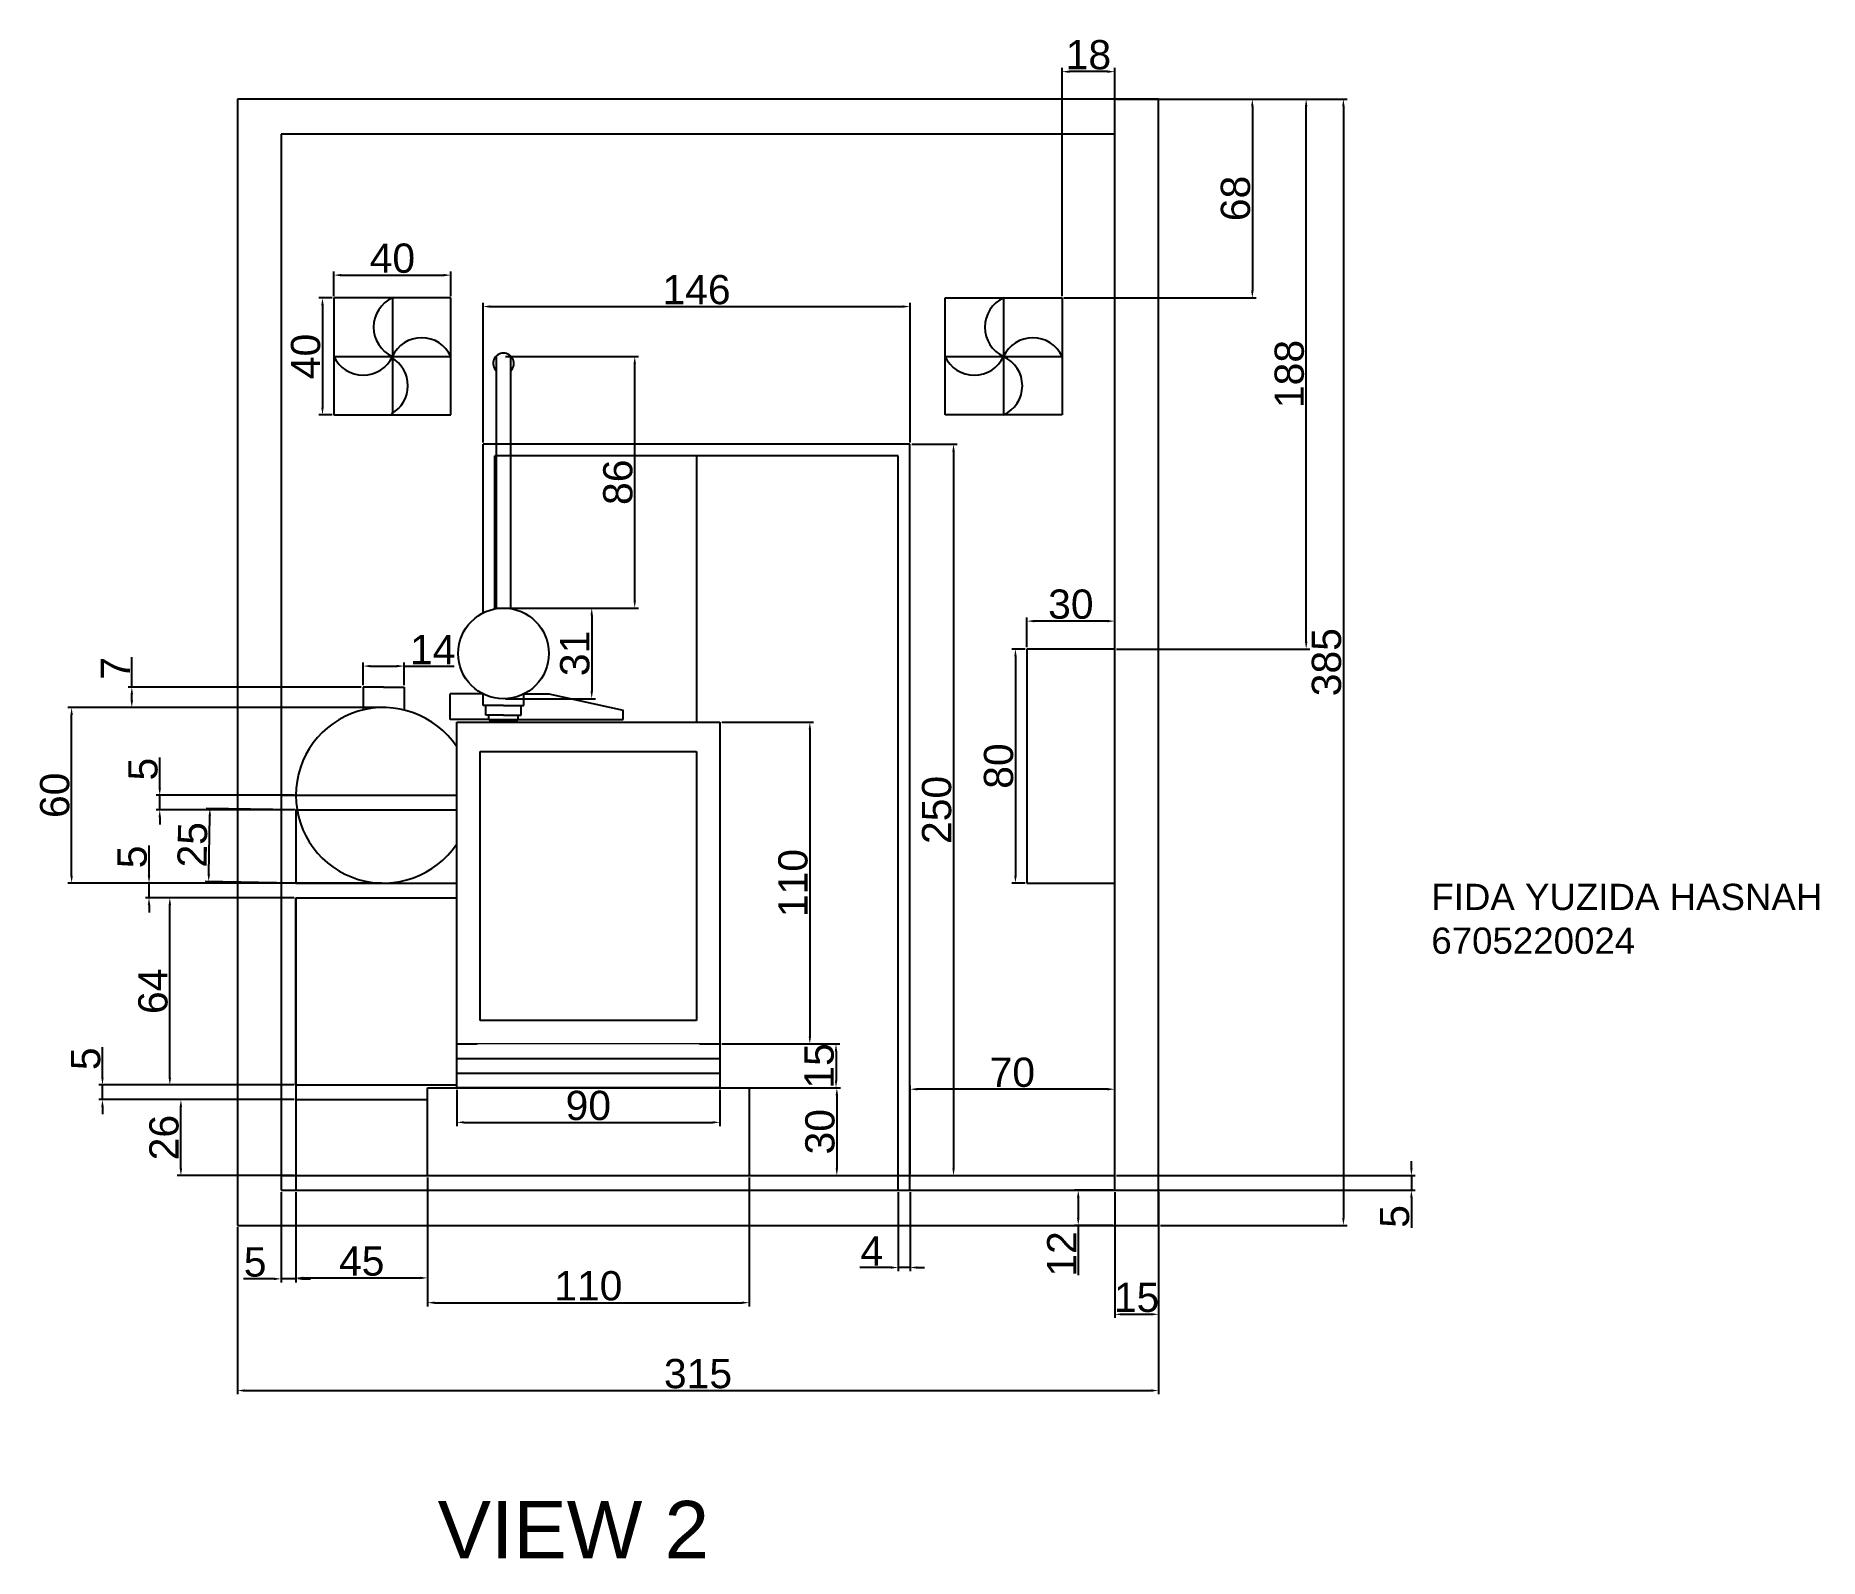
# Model space of a CAD drawing. Header units: centimetres. Extents: x 2666 to 3276, y 381 to 901.
import ezdxf

# ---------------------------------------------------------------- set-up
doc = ezdxf.new("R2010")
doc.units = ezdxf.units.CM
doc.styles.get("Standard").update_dxf_attribs({"font": 'arial.ttf'})
doc.dimstyles.new('ISO-25', dxfattribs={"dimtxt": 10, "dimasz": 2.5, "dimexe": 1.25, "dimexo": 0.625, "dimtad": 1, "dimtxsty": 'Standard', "dimcen": 2.5, "dimadec": 0, "dimazin": 0, "dimtfac": 1, "dimtmove": 0, "dimatfit": 3, "dimfxl": 1, "dimarcsym": 0})

# ---------------------------------------------------------------- blocks, each defined once
blk = doc.blocks.new('*D5')
at = {"color": 0, "lineweight": -2, "transparency": 16777216}
for p, q in [((3050.2, 879.68), (3114.04, 879.68)), ((3112.79, 877.18), (3112.79, 497.18)), ((3050.2, 494.68), (3114.04, 494.68))]:
    blk.add_line(p, q, dxfattribs=at)
at = {"color": 0, "transparency": 16777216}
for points in [[(3112.37, 877.18), (3113.2, 877.18), (3112.79, 879.68)], [(3112.37, 497.18), (3113.2, 497.18), (3112.79, 494.68)]]:
    blk.add_solid(points, dxfattribs=at)
at = {"layer": 'Defpoints', "color": 0, "transparency": 16777216}
for p in [(3049.58, 879.68), (3049.58, 494.68), (3112.79, 494.68)]:
    blk.add_point(p, dxfattribs=at)
at = {"color": 0, "transparency": 16777216, "insert": (3107.05, 687.18), "char_height": 10, "attachment_point": 5, "rotation": 90}
blk.add_mtext('385', dxfattribs=at)
blk = doc.blocks.new('*D6')
at = {"color": 0, "lineweight": -2, "transparency": 16777216}
for p, q in [((2734.58, 494.05), (2734.58, 436.98)), ((3049.58, 494.05), (3049.58, 436.98)), ((2737.08, 438.23), (3047.08, 438.23))]:
    blk.add_line(p, q, dxfattribs=at)
at = {"color": 0, "transparency": 16777216}
for points in [[(2737.08, 438.64), (2737.08, 437.81), (2734.58, 438.23)], [(3047.08, 438.64), (3047.08, 437.81), (3049.58, 438.23)]]:
    blk.add_solid(points, dxfattribs=at)
at = {"layer": 'Defpoints', "color": 0, "transparency": 16777216}
for p in [(2734.58, 494.68), (3049.58, 494.68), (3049.58, 438.23)]:
    blk.add_point(p, dxfattribs=at)
at = {"color": 0, "transparency": 16777216, "insert": (2892.08, 443.96), "char_height": 10, "attachment_point": 5}
blk.add_mtext('315', dxfattribs=at)
blk = doc.blocks.new('*D7')
at = {"color": 0, "lineweight": -2, "transparency": 16777216}
for p, q in [((2799.58, 511.05), (2799.58, 467)), ((2909.58, 511.05), (2909.58, 467)), ((2802.08, 468.25), (2907.08, 468.25))]:
    blk.add_line(p, q, dxfattribs=at)
at = {"color": 0, "transparency": 16777216}
for points in [[(2802.08, 468.67), (2802.08, 467.84), (2799.58, 468.25)], [(2907.08, 468.67), (2907.08, 467.84), (2909.58, 468.25)]]:
    blk.add_solid(points, dxfattribs=at)
at = {"layer": 'Defpoints', "color": 0, "transparency": 16777216}
for p in [(2799.58, 511.68), (2909.58, 511.68), (2909.58, 468.25)]:
    blk.add_point(p, dxfattribs=at)
at = {"color": 0, "transparency": 16777216, "insert": (2854.58, 473.98), "char_height": 10, "attachment_point": 5}
blk.add_mtext('110', dxfattribs=at)
blk = doc.blocks.new('*D8')
at = {"color": 0, "lineweight": -2, "transparency": 16777216}
for p, q in [((2754.58, 506.05), (2754.58, 475.47)), ((2799.58, 506.05), (2799.58, 475.47)), ((2757.08, 476.72), (2797.08, 476.72))]:
    blk.add_line(p, q, dxfattribs=at)
at = {"color": 0, "transparency": 16777216}
for points in [[(2757.08, 477.14), (2757.08, 476.3), (2754.58, 476.72)], [(2797.08, 477.14), (2797.08, 476.3), (2799.58, 476.72)]]:
    blk.add_solid(points, dxfattribs=at)
at = {"layer": 'Defpoints', "color": 0, "transparency": 16777216}
for p in [(2754.58, 506.68), (2799.58, 506.68), (2799.58, 476.72)]:
    blk.add_point(p, dxfattribs=at)
at = {"color": 0, "transparency": 16777216, "insert": (2777.08, 482.43), "char_height": 10, "attachment_point": 5}
blk.add_mtext('45', dxfattribs=at)
blk = doc.blocks.new('*D9')
at = {"color": 0, "lineweight": -2, "transparency": 16777216}
for p, q in [((2749.58, 506.05), (2749.58, 475.15)), ((2754.58, 506.05), (2754.58, 475.15)), ((2747.08, 476.4), (2736.7, 476.4)), ((2754.58, 476.4), (2749.58, 476.4)), ((2757.08, 476.4), (2759.58, 476.4))]:
    blk.add_line(p, q, dxfattribs=at)
at = {"color": 0, "transparency": 16777216}
for points in [[(2747.08, 476.81), (2747.08, 475.98), (2749.58, 476.4)], [(2757.08, 476.81), (2757.08, 475.98), (2754.58, 476.4)]]:
    blk.add_solid(points, dxfattribs=at)
at = {"layer": 'Defpoints', "color": 0, "transparency": 16777216}
for p in [(2749.58, 506.68), (2754.58, 506.68), (2749.58, 476.4)]:
    blk.add_point(p, dxfattribs=at)
at = {"color": 0, "transparency": 16777216, "insert": (2740.64, 482.11), "char_height": 10, "attachment_point": 5}
blk.add_mtext('5', dxfattribs=at)
blk = doc.blocks.new('*D10')
at = {"color": 0, "lineweight": -2, "transparency": 16777216}
for p, q in [((2753.95, 537.68), (2714, 537.68)), ((2715.25, 514.18), (2715.25, 535.18)), ((2753.95, 511.68), (2714, 511.68))]:
    blk.add_line(p, q, dxfattribs=at)
at = {"color": 0, "transparency": 16777216}
for points in [[(2714.84, 535.18), (2715.67, 535.18), (2715.25, 537.68)], [(2714.84, 514.18), (2715.67, 514.18), (2715.25, 511.68)]]:
    blk.add_solid(points, dxfattribs=at)
at = {"layer": 'Defpoints', "color": 0, "transparency": 16777216}
for p in [(2715.25, 537.68), (2754.58, 537.68), (2754.58, 511.68)]:
    blk.add_point(p, dxfattribs=at)
at = {"color": 0, "transparency": 16777216, "insert": (2709.52, 524.68), "char_height": 10, "attachment_point": 5, "rotation": 90}
blk.add_mtext('26', dxfattribs=at)
blk = doc.blocks.new('*D11')
at = {"color": 0, "lineweight": -2, "transparency": 16777216}
for p, q in [((2688.44, 545.18), (2688.44, 555.56)), ((2753.95, 542.68), (2687.19, 542.68)), ((2753.95, 537.68), (2687.19, 537.68)), ((2688.44, 537.68), (2688.44, 542.68)), ((2688.44, 535.18), (2688.44, 532.68))]:
    blk.add_line(p, q, dxfattribs=at)
at = {"color": 0, "transparency": 16777216}
for points in [[(2688.02, 545.18), (2688.85, 545.18), (2688.44, 542.68)], [(2688.02, 535.18), (2688.85, 535.18), (2688.44, 537.68)]]:
    blk.add_solid(points, dxfattribs=at)
at = {"layer": 'Defpoints', "color": 0, "transparency": 16777216}
for p in [(2688.44, 542.68), (2754.58, 542.68), (2754.58, 537.68)]:
    blk.add_point(p, dxfattribs=at)
at = {"color": 0, "transparency": 16777216, "insert": (2682.73, 551.62), "char_height": 10, "attachment_point": 5, "rotation": 90}
blk.add_mtext('5', dxfattribs=at)
blk = doc.blocks.new('*D12')
at = {"color": 0, "lineweight": -2, "transparency": 16777216}
for p, q in [((2753.95, 606.68), (2710.22, 606.68)), ((2711.47, 545.18), (2711.47, 604.18)), ((2753.95, 542.68), (2710.22, 542.68))]:
    blk.add_line(p, q, dxfattribs=at)
at = {"color": 0, "transparency": 16777216}
for points in [[(2711.05, 604.18), (2711.88, 604.18), (2711.47, 606.68)], [(2711.05, 545.18), (2711.88, 545.18), (2711.47, 542.68)]]:
    blk.add_solid(points, dxfattribs=at)
at = {"layer": 'Defpoints', "color": 0, "transparency": 16777216}
for p in [(2711.47, 606.68), (2754.58, 606.68), (2754.58, 542.68)]:
    blk.add_point(p, dxfattribs=at)
at = {"color": 0, "transparency": 16777216, "insert": (2705.74, 574.68), "char_height": 10, "attachment_point": 5, "rotation": 90}
blk.add_mtext('64', dxfattribs=at)
blk = doc.blocks.new('*D14')
at = {"color": 0, "lineweight": -2, "transparency": 16777216}
for p, q in [((2704.35, 614.18), (2704.35, 624.56)), ((2753.95, 611.68), (2703.1, 611.68)), ((2704.35, 606.68), (2704.35, 611.68)), ((2753.95, 606.68), (2703.1, 606.68)), ((2704.35, 604.18), (2704.35, 601.68))]:
    blk.add_line(p, q, dxfattribs=at)
at = {"color": 0, "transparency": 16777216}
for points in [[(2703.93, 614.18), (2704.77, 614.18), (2704.35, 611.68)], [(2703.93, 604.18), (2704.77, 604.18), (2704.35, 606.68)]]:
    blk.add_solid(points, dxfattribs=at)
at = {"layer": 'Defpoints', "color": 0, "transparency": 16777216}
for p in [(2704.35, 611.68), (2754.58, 611.68), (2754.58, 606.68)]:
    blk.add_point(p, dxfattribs=at)
at = {"color": 0, "transparency": 16777216, "insert": (2698.64, 620.62), "char_height": 10, "attachment_point": 5, "rotation": 90}
blk.add_mtext('5', dxfattribs=at)
blk = doc.blocks.new('*D15')
at = {"color": 0, "lineweight": -2, "transparency": 16777216}
for p, q in [((2754.37, 636.69), (2723.92, 637.2)), ((2724.8, 614.68), (2725.13, 634.68)), ((2753.95, 611.69), (2723.5, 612.2))]:
    blk.add_line(p, q, dxfattribs=at)
at = {"color": 0, "transparency": 16777216}
for points in [[(2724.71, 634.69), (2725.55, 634.67), (2725.17, 637.18)], [(2724.38, 614.68), (2725.21, 614.67), (2724.75, 612.18)]]:
    blk.add_solid(points, dxfattribs=at)
at = {"layer": 'Defpoints', "color": 0, "transparency": 16777216}
for p in [(2725.17, 637.18), (2754.99, 636.68), (2754.58, 611.68)]:
    blk.add_point(p, dxfattribs=at)
at = {"color": 0, "transparency": 16777216, "insert": (2719.23, 624.77), "char_height": 10, "attachment_point": 5, "rotation": 89.03844}
blk.add_mtext('25', dxfattribs=at)
blk = doc.blocks.new('*D16')
at = {"color": 0, "lineweight": -2, "transparency": 16777216}
for p, q in [((2708.02, 644.18), (2708.02, 654.56)), ((2753.95, 641.68), (2706.77, 641.68)), ((2708.02, 636.68), (2708.02, 641.68)), ((2753.95, 636.68), (2706.77, 636.68)), ((2708.02, 634.18), (2708.02, 631.68))]:
    blk.add_line(p, q, dxfattribs=at)
at = {"color": 0, "transparency": 16777216}
for points in [[(2707.6, 644.18), (2708.43, 644.18), (2708.02, 641.68)], [(2707.6, 634.18), (2708.43, 634.18), (2708.02, 636.68)]]:
    blk.add_solid(points, dxfattribs=at)
at = {"layer": 'Defpoints', "color": 0, "transparency": 16777216}
for p in [(2708.02, 641.68), (2754.58, 641.68), (2754.58, 636.68)]:
    blk.add_point(p, dxfattribs=at)
at = {"color": 0, "transparency": 16777216, "insert": (2702.31, 650.62), "char_height": 10, "attachment_point": 5, "rotation": 90}
blk.add_mtext('5', dxfattribs=at)
blk = doc.blocks.new('*D17')
at = {"color": 0, "lineweight": -2, "transparency": 16777216}
for p, q in [((2783.95, 671.68), (2676.63, 671.68)), ((2677.88, 614.18), (2677.88, 669.18)), ((2783.95, 611.68), (2676.63, 611.68))]:
    blk.add_line(p, q, dxfattribs=at)
at = {"color": 0, "transparency": 16777216}
for points in [[(2677.47, 669.18), (2678.3, 669.18), (2677.88, 671.68)], [(2677.47, 614.18), (2678.3, 614.18), (2677.88, 611.68)]]:
    blk.add_solid(points, dxfattribs=at)
at = {"layer": 'Defpoints', "color": 0, "transparency": 16777216}
for p in [(2677.88, 671.68), (2784.58, 671.68), (2784.58, 611.68)]:
    blk.add_point(p, dxfattribs=at)
at = {"color": 0, "transparency": 16777216, "insert": (2672.15, 641.68), "char_height": 10, "attachment_point": 5, "rotation": 90}
blk.add_mtext('60', dxfattribs=at)
blk = doc.blocks.new('*D18')
at = {"color": 0, "lineweight": -2, "transparency": 16777216}
for p, q in [((2698.47, 678.68), (2698.47, 688.9)), ((2776.95, 678.68), (2697.22, 678.68)), ((2776.95, 671.68), (2697.22, 671.68)), ((2698.47, 674.18), (2698.47, 676.18))]:
    blk.add_line(p, q, dxfattribs=at)
at = {"color": 0, "transparency": 16777216}
for points in [[(2698.05, 676.18), (2698.89, 676.18), (2698.47, 678.68)], [(2698.05, 674.18), (2698.89, 674.18), (2698.47, 671.68)]]:
    blk.add_solid(points, dxfattribs=at)
at = {"layer": 'Defpoints', "color": 0, "transparency": 16777216}
for p in [(2698.47, 678.68), (2777.58, 678.68), (2777.58, 671.68)]:
    blk.add_point(p, dxfattribs=at)
at = {"color": 0, "transparency": 16777216, "insert": (2692.84, 685.04), "char_height": 10, "attachment_point": 5, "rotation": 90}
blk.add_mtext('7', dxfattribs=at)
blk = doc.blocks.new('*D19')
at = {"color": 0, "lineweight": -2, "transparency": 16777216}
for p, q in [((2777.58, 679.3), (2777.58, 687.1)), ((2780.08, 685.85), (2789.08, 685.85)), ((2791.58, 679.3), (2791.58, 687.1)), ((2791.58, 685.85), (2808.67, 685.85))]:
    blk.add_line(p, q, dxfattribs=at)
at = {"color": 0, "transparency": 16777216}
for points in [[(2780.08, 686.27), (2780.08, 685.43), (2777.58, 685.85)], [(2789.08, 686.27), (2789.08, 685.43), (2791.58, 685.85)]]:
    blk.add_solid(points, dxfattribs=at)
at = {"layer": 'Defpoints', "color": 0, "transparency": 16777216}
for p in [(2791.58, 685.85), (2777.58, 678.68), (2791.58, 678.68)]:
    blk.add_point(p, dxfattribs=at)
at = {"color": 0, "transparency": 16777216, "insert": (2801.37, 691.49), "char_height": 10, "attachment_point": 5}
blk.add_mtext('14', dxfattribs=at)
blk = doc.blocks.new('*D21')
at = {"color": 0, "lineweight": -2, "transparency": 16777216}
for p, q in [((2826.2, 705.68), (2856.99, 705.68)), ((2855.74, 703.18), (2855.74, 677.18)), ((2826.2, 674.68), (2856.99, 674.68))]:
    blk.add_line(p, q, dxfattribs=at)
at = {"color": 0, "transparency": 16777216}
for points in [[(2855.32, 703.18), (2856.15, 703.18), (2855.74, 705.68)], [(2855.32, 677.18), (2856.15, 677.18), (2855.74, 674.68)]]:
    blk.add_solid(points, dxfattribs=at)
at = {"layer": 'Defpoints', "color": 0, "transparency": 16777216}
for p in [(2825.58, 705.68), (2825.58, 674.68), (2855.74, 674.68)]:
    blk.add_point(p, dxfattribs=at)
at = {"color": 0, "transparency": 16777216, "insert": (2850, 690.18), "char_height": 10, "attachment_point": 5, "rotation": 90}
blk.add_mtext('31', dxfattribs=at)
blk = doc.blocks.new('*D22')
at = {"color": 0, "lineweight": -2, "transparency": 16777216}
for p, q in [((2826.2, 791.68), (2871.7, 791.68)), ((2870.45, 708.18), (2870.45, 789.18)), ((2826.2, 705.68), (2871.7, 705.68))]:
    blk.add_line(p, q, dxfattribs=at)
at = {"color": 0, "transparency": 16777216}
for points in [[(2870.03, 789.18), (2870.86, 789.18), (2870.45, 791.68)], [(2870.03, 708.18), (2870.86, 708.18), (2870.45, 705.68)]]:
    blk.add_solid(points, dxfattribs=at)
at = {"layer": 'Defpoints', "color": 0, "transparency": 16777216}
for p in [(2825.58, 791.68), (2870.45, 791.68), (2825.58, 705.68)]:
    blk.add_point(p, dxfattribs=at)
at = {"color": 0, "transparency": 16777216, "insert": (2864.72, 748.68), "char_height": 10, "attachment_point": 5, "rotation": 90}
blk.add_mtext('86', dxfattribs=at)
blk = doc.blocks.new('*D23')
at = {"color": 0, "lineweight": -2, "transparency": 16777216}
for p, q in [((2767.58, 812.3), (2767.58, 820.73)), ((2770.08, 819.48), (2805.08, 819.48)), ((2807.58, 812.3), (2807.58, 820.73))]:
    blk.add_line(p, q, dxfattribs=at)
at = {"color": 0, "transparency": 16777216}
for points in [[(2770.08, 819.89), (2770.08, 819.06), (2767.58, 819.48)], [(2805.08, 819.89), (2805.08, 819.06), (2807.58, 819.48)]]:
    blk.add_solid(points, dxfattribs=at)
at = {"layer": 'Defpoints', "color": 0, "transparency": 16777216}
for p in [(2807.58, 819.48), (2767.58, 811.68), (2807.58, 811.68)]:
    blk.add_point(p, dxfattribs=at)
at = {"color": 0, "transparency": 16777216, "insert": (2787.58, 825.21), "char_height": 10, "attachment_point": 5}
blk.add_mtext('40', dxfattribs=at)
blk = doc.blocks.new('*D24')
at = {"color": 0, "lineweight": -2, "transparency": 16777216}
for p, q in [((2766.95, 811.68), (2762.42, 811.68)), ((2763.67, 809.18), (2763.67, 774.18)), ((2766.95, 771.68), (2762.42, 771.68))]:
    blk.add_line(p, q, dxfattribs=at)
at = {"color": 0, "transparency": 16777216}
for points in [[(2763.25, 809.18), (2764.08, 809.18), (2763.67, 811.68)], [(2763.25, 774.18), (2764.08, 774.18), (2763.67, 771.68)]]:
    blk.add_solid(points, dxfattribs=at)
at = {"layer": 'Defpoints', "color": 0, "transparency": 16777216}
for p in [(2767.58, 811.68), (2763.67, 771.68), (2767.58, 771.68)]:
    blk.add_point(p, dxfattribs=at)
at = {"color": 0, "transparency": 16777216, "insert": (2757.94, 791.68), "char_height": 10, "attachment_point": 5, "rotation": 90}
blk.add_mtext('40', dxfattribs=at)
blk = doc.blocks.new('*D25')
at = {"color": 0, "lineweight": -2, "transparency": 16777216}
for p, q in [((2818.58, 762.3), (2818.58, 809.99)), ((2821.08, 808.74), (2962.08, 808.74)), ((2964.58, 762.3), (2964.58, 809.99))]:
    blk.add_line(p, q, dxfattribs=at)
at = {"color": 0, "transparency": 16777216}
for points in [[(2821.08, 809.16), (2821.08, 808.32), (2818.58, 808.74)], [(2962.08, 809.16), (2962.08, 808.32), (2964.58, 808.74)]]:
    blk.add_solid(points, dxfattribs=at)
at = {"layer": 'Defpoints', "color": 0, "transparency": 16777216}
for p in [(2964.58, 808.74), (2818.58, 761.68), (2964.58, 761.68)]:
    blk.add_point(p, dxfattribs=at)
at = {"color": 0, "transparency": 16777216, "insert": (2891.58, 814.47), "char_height": 10, "attachment_point": 5}
blk.add_mtext('146', dxfattribs=at)
blk = doc.blocks.new('*D26')
at = {"color": 0, "lineweight": -2, "transparency": 16777216}
for p, q in [((2965.2, 761.68), (2980.71, 761.68)), ((2979.46, 759.18), (2979.46, 514.18)), ((2965.2, 511.68), (2980.71, 511.68))]:
    blk.add_line(p, q, dxfattribs=at)
at = {"color": 0, "transparency": 16777216}
for points in [[(2979.05, 759.18), (2979.88, 759.18), (2979.46, 761.68)], [(2979.05, 514.18), (2979.88, 514.18), (2979.46, 511.68)]]:
    blk.add_solid(points, dxfattribs=at)
at = {"layer": 'Defpoints', "color": 0, "transparency": 16777216}
for p in [(2964.58, 761.68), (2964.58, 511.68), (2979.46, 511.68)]:
    blk.add_point(p, dxfattribs=at)
at = {"color": 0, "transparency": 16777216, "insert": (2973.73, 636.68), "char_height": 10, "attachment_point": 5, "rotation": 90}
blk.add_mtext('250', dxfattribs=at)
blk = doc.blocks.new('*D27')
at = {"color": 0, "lineweight": -2, "transparency": 16777216}
for p, q in [((2900.2, 666.68), (2931.58, 666.68)), ((2930.33, 664.18), (2930.33, 559.18)), ((2900.2, 556.68), (2931.58, 556.68))]:
    blk.add_line(p, q, dxfattribs=at)
at = {"color": 0, "transparency": 16777216}
for points in [[(2929.92, 664.18), (2930.75, 664.18), (2930.33, 666.68)], [(2929.92, 559.18), (2930.75, 559.18), (2930.33, 556.68)]]:
    blk.add_solid(points, dxfattribs=at)
at = {"layer": 'Defpoints', "color": 0, "transparency": 16777216}
for p in [(2899.58, 666.68), (2899.58, 556.68), (2930.33, 556.68)]:
    blk.add_point(p, dxfattribs=at)
at = {"color": 0, "transparency": 16777216, "insert": (2924.6, 611.68), "char_height": 10, "attachment_point": 5, "rotation": 90}
blk.add_mtext('110', dxfattribs=at)
blk = doc.blocks.new('*D28')
at = {"color": 0, "lineweight": -2, "transparency": 16777216}
for p, q in [((2900.2, 556.68), (2940.53, 556.68)), ((2939.28, 554.18), (2939.28, 544.18)), ((2900.2, 541.68), (2940.53, 541.68))]:
    blk.add_line(p, q, dxfattribs=at)
at = {"color": 0, "transparency": 16777216}
for points in [[(2938.86, 554.18), (2939.69, 554.18), (2939.28, 556.68)], [(2938.86, 544.18), (2939.69, 544.18), (2939.28, 541.68)]]:
    blk.add_solid(points, dxfattribs=at)
at = {"layer": 'Defpoints', "color": 0, "transparency": 16777216}
for p in [(2899.58, 556.68), (2899.58, 541.68), (2939.28, 541.68)]:
    blk.add_point(p, dxfattribs=at)
at = {"color": 0, "transparency": 16777216, "insert": (2933.55, 549.18), "char_height": 10, "attachment_point": 5, "rotation": 90}
blk.add_mtext('15', dxfattribs=at)
blk = doc.blocks.new('*D29')
at = {"color": 0, "lineweight": -2, "transparency": 16777216}
for p, q in [((2809.58, 541.05), (2809.58, 528.64)), ((2899.58, 541.05), (2899.58, 528.64)), ((2812.08, 529.89), (2897.08, 529.89))]:
    blk.add_line(p, q, dxfattribs=at)
at = {"color": 0, "transparency": 16777216}
for points in [[(2812.08, 530.31), (2812.08, 529.48), (2809.58, 529.89)], [(2897.08, 530.31), (2897.08, 529.48), (2899.58, 529.89)]]:
    blk.add_solid(points, dxfattribs=at)
at = {"layer": 'Defpoints', "color": 0, "transparency": 16777216}
for p in [(2809.58, 541.68), (2899.58, 541.68), (2899.58, 529.89)]:
    blk.add_point(p, dxfattribs=at)
at = {"color": 0, "transparency": 16777216, "insert": (2854.58, 535.62), "char_height": 10, "attachment_point": 5}
blk.add_mtext('90', dxfattribs=at)
blk = doc.blocks.new('*D30')
at = {"color": 0, "lineweight": -2, "transparency": 16777216}
for p, q in [((2910.2, 541.68), (2940.81, 541.68)), ((2939.56, 539.18), (2939.56, 514.18)), ((2910.2, 511.68), (2940.81, 511.68))]:
    blk.add_line(p, q, dxfattribs=at)
at = {"color": 0, "transparency": 16777216}
for points in [[(2939.14, 539.18), (2939.98, 539.18), (2939.56, 541.68)], [(2939.14, 514.18), (2939.98, 514.18), (2939.56, 511.68)]]:
    blk.add_solid(points, dxfattribs=at)
at = {"layer": 'Defpoints', "color": 0, "transparency": 16777216}
for p in [(2909.58, 541.68), (2909.58, 511.68), (2939.56, 511.68)]:
    blk.add_point(p, dxfattribs=at)
at = {"color": 0, "transparency": 16777216, "insert": (2933.83, 526.68), "char_height": 10, "attachment_point": 5, "rotation": 90}
blk.add_mtext('30', dxfattribs=at)
blk = doc.blocks.new('*D31')
at = {"color": 0, "lineweight": -2, "transparency": 16777216}
for p, q in [((3050.2, 879.68), (3082.9, 879.68)), ((3081.65, 877.18), (3081.65, 814.18)), ((3017.2, 811.68), (3082.9, 811.68))]:
    blk.add_line(p, q, dxfattribs=at)
at = {"color": 0, "transparency": 16777216}
for points in [[(3081.23, 877.18), (3082.07, 877.18), (3081.65, 879.68)], [(3081.23, 814.18), (3082.07, 814.18), (3081.65, 811.68)]]:
    blk.add_solid(points, dxfattribs=at)
at = {"layer": 'Defpoints', "color": 0, "transparency": 16777216}
for p in [(3049.58, 879.68), (3016.58, 811.68), (3081.65, 811.68)]:
    blk.add_point(p, dxfattribs=at)
at = {"color": 0, "transparency": 16777216, "insert": (3075.92, 845.68), "char_height": 10, "attachment_point": 5, "rotation": 90}
blk.add_mtext('68', dxfattribs=at)
blk = doc.blocks.new('*D32')
at = {"color": 0, "lineweight": -2, "transparency": 16777216}
for p, q in [((3016.58, 812.3), (3016.58, 890.28)), ((3032.08, 889.03), (3019.08, 889.03)), ((3034.58, 812.3), (3034.58, 890.28))]:
    blk.add_line(p, q, dxfattribs=at)
at = {"color": 0, "transparency": 16777216}
for points in [[(3019.08, 889.45), (3019.08, 888.61), (3016.58, 889.03)], [(3032.08, 889.45), (3032.08, 888.61), (3034.58, 889.03)]]:
    blk.add_solid(points, dxfattribs=at)
at = {"layer": 'Defpoints', "color": 0, "transparency": 16777216}
for p in [(3016.58, 889.03), (3016.58, 811.68), (3034.58, 811.68)]:
    blk.add_point(p, dxfattribs=at)
at = {"color": 0, "transparency": 16777216, "insert": (3025.58, 894.76), "char_height": 10, "attachment_point": 5}
blk.add_mtext('18', dxfattribs=at)
blk = doc.blocks.new('*D33')
at = {"color": 0, "lineweight": -2, "transparency": 16777216}
for p, q in [((3004.58, 692.3), (3004.58, 702.48)), ((3034.58, 692.3), (3034.58, 702.48)), ((3032.08, 701.23), (3007.08, 701.23))]:
    blk.add_line(p, q, dxfattribs=at)
at = {"color": 0, "transparency": 16777216}
for points in [[(3007.08, 701.64), (3007.08, 700.81), (3004.58, 701.23)], [(3032.08, 701.64), (3032.08, 700.81), (3034.58, 701.23)]]:
    blk.add_solid(points, dxfattribs=at)
at = {"layer": 'Defpoints', "color": 0, "transparency": 16777216}
for p in [(3004.58, 701.23), (3004.58, 691.68), (3034.58, 691.68)]:
    blk.add_point(p, dxfattribs=at)
at = {"color": 0, "transparency": 16777216, "insert": (3019.58, 706.96), "char_height": 10, "attachment_point": 5}
blk.add_mtext('30', dxfattribs=at)
blk = doc.blocks.new('*D34')
at = {"color": 0, "lineweight": -2, "transparency": 16777216}
for p, q in [((3003.95, 691.68), (2999.39, 691.68)), ((3000.64, 689.18), (3000.64, 614.18)), ((3003.95, 611.68), (2999.39, 611.68))]:
    blk.add_line(p, q, dxfattribs=at)
at = {"color": 0, "transparency": 16777216}
for points in [[(3000.23, 689.18), (3001.06, 689.18), (3000.64, 691.68)], [(3000.23, 614.18), (3001.06, 614.18), (3000.64, 611.68)]]:
    blk.add_solid(points, dxfattribs=at)
at = {"layer": 'Defpoints', "color": 0, "transparency": 16777216}
for p in [(3004.58, 691.68), (3000.64, 611.68), (3004.58, 611.68)]:
    blk.add_point(p, dxfattribs=at)
at = {"color": 0, "transparency": 16777216, "insert": (2994.91, 651.68), "char_height": 10, "attachment_point": 5, "rotation": 90}
blk.add_mtext('80', dxfattribs=at)
blk = doc.blocks.new('*D35')
at = {"color": 0, "lineweight": -2, "transparency": 16777216}
for p, q in [((3136.04, 514.18), (3136.04, 516.68)), ((3035.2, 511.68), (3137.29, 511.68)), ((3035.2, 506.68), (3137.29, 506.68)), ((3136.04, 511.68), (3136.04, 506.68)), ((3136.04, 504.18), (3136.04, 493.8))]:
    blk.add_line(p, q, dxfattribs=at)
at = {"color": 0, "transparency": 16777216}
for points in [[(3135.63, 514.18), (3136.46, 514.18), (3136.04, 511.68)], [(3135.63, 504.18), (3136.46, 504.18), (3136.04, 506.68)]]:
    blk.add_solid(points, dxfattribs=at)
at = {"layer": 'Defpoints', "color": 0, "transparency": 16777216}
for p in [(3034.58, 511.68), (3034.58, 506.68), (3136.04, 506.68)]:
    blk.add_point(p, dxfattribs=at)
at = {"color": 0, "transparency": 16777216, "insert": (3130.33, 497.74), "char_height": 10, "attachment_point": 5, "rotation": 90}
blk.add_mtext('5', dxfattribs=at)
blk = doc.blocks.new('*D36')
at = {"color": 0, "lineweight": -2, "transparency": 16777216}
for p, q in [((3033.95, 506.68), (3020.86, 506.68)), ((3022.11, 504.18), (3022.11, 497.18)), ((3033.95, 494.68), (3020.86, 494.68)), ((3022.11, 494.68), (3022.11, 477.65))]:
    blk.add_line(p, q, dxfattribs=at)
at = {"color": 0, "transparency": 16777216}
for points in [[(3021.7, 504.18), (3022.53, 504.18), (3022.11, 506.68)], [(3021.7, 497.18), (3022.53, 497.18), (3022.11, 494.68)]]:
    blk.add_solid(points, dxfattribs=at)
at = {"layer": 'Defpoints', "color": 0, "transparency": 16777216}
for p in [(3034.58, 506.68), (3022.11, 494.68), (3034.58, 494.68)]:
    blk.add_point(p, dxfattribs=at)
at = {"color": 0, "transparency": 16777216, "insert": (3016.47, 484.91), "char_height": 10, "attachment_point": 5, "rotation": 90}
blk.add_mtext('12', dxfattribs=at)
blk = doc.blocks.new('*D37')
at = {"color": 0, "lineweight": -2, "transparency": 16777216}
for p, q in [((3034.58, 506.05), (3034.58, 463.03)), ((3049.58, 506.05), (3049.58, 463.03)), ((3037.08, 464.28), (3047.08, 464.28))]:
    blk.add_line(p, q, dxfattribs=at)
at = {"color": 0, "transparency": 16777216}
for points in [[(3037.08, 464.7), (3037.08, 463.87), (3034.58, 464.28)], [(3047.08, 464.7), (3047.08, 463.87), (3049.58, 464.28)]]:
    blk.add_solid(points, dxfattribs=at)
at = {"layer": 'Defpoints', "color": 0, "transparency": 16777216}
for p in [(3034.58, 506.68), (3049.58, 506.68), (3049.58, 464.28)]:
    blk.add_point(p, dxfattribs=at)
at = {"color": 0, "transparency": 16777216, "insert": (3042.08, 470.01), "char_height": 10, "attachment_point": 5}
blk.add_mtext('15', dxfattribs=at)
blk = doc.blocks.new('*D38')
at = {"color": 0, "lineweight": -2, "transparency": 16777216}
for p, q in [((2964.58, 512.3), (2964.58, 542.47)), ((3032.08, 541.22), (2967.08, 541.22)), ((3034.58, 512.3), (3034.58, 542.47))]:
    blk.add_line(p, q, dxfattribs=at)
at = {"color": 0, "transparency": 16777216}
for points in [[(2967.08, 541.63), (2967.08, 540.8), (2964.58, 541.22)], [(3032.08, 541.63), (3032.08, 540.8), (3034.58, 541.22)]]:
    blk.add_solid(points, dxfattribs=at)
at = {"layer": 'Defpoints', "color": 0, "transparency": 16777216}
for p in [(2964.58, 541.22), (2964.58, 511.68), (3034.58, 511.68)]:
    blk.add_point(p, dxfattribs=at)
at = {"color": 0, "transparency": 16777216, "insert": (2999.58, 546.95), "char_height": 10, "attachment_point": 5}
blk.add_mtext('70', dxfattribs=at)
blk = doc.blocks.new('*D39')
at = {"color": 0, "lineweight": -2, "transparency": 16777216}
for p, q in [((2960.58, 506.05), (2960.58, 479.02)), ((2964.58, 506.05), (2964.58, 479.02)), ((2958.08, 480.27), (2947.41, 480.27)), ((2964.58, 480.27), (2960.58, 480.27)), ((2967.08, 480.27), (2969.58, 480.27))]:
    blk.add_line(p, q, dxfattribs=at)
at = {"color": 0, "transparency": 16777216}
for points in [[(2958.08, 480.69), (2958.08, 479.86), (2960.58, 480.27)], [(2967.08, 480.69), (2967.08, 479.86), (2964.58, 480.27)]]:
    blk.add_solid(points, dxfattribs=at)
at = {"layer": 'Defpoints', "color": 0, "transparency": 16777216}
for p in [(2960.58, 506.68), (2964.58, 506.68), (2960.58, 480.27)]:
    blk.add_point(p, dxfattribs=at)
at = {"color": 0, "transparency": 16777216, "insert": (2951.49, 485.9), "char_height": 10, "attachment_point": 5}
blk.add_mtext('4', dxfattribs=at)
blk = doc.blocks.new('*D40')
at = {"color": 0, "lineweight": -2, "transparency": 16777216}
for p, q in [((3035.2, 879.68), (3101.3, 879.68)), ((3100.05, 694.18), (3100.05, 877.18)), ((3035.2, 691.68), (3101.3, 691.68))]:
    blk.add_line(p, q, dxfattribs=at)
at = {"color": 0, "transparency": 16777216}
for points in [[(3099.63, 877.18), (3100.47, 877.18), (3100.05, 879.68)], [(3099.63, 694.18), (3100.47, 694.18), (3100.05, 691.68)]]:
    blk.add_solid(points, dxfattribs=at)
at = {"layer": 'Defpoints', "color": 0, "transparency": 16777216}
for p in [(3034.58, 879.68), (3100.05, 879.68), (3034.58, 691.68)]:
    blk.add_point(p, dxfattribs=at)
at = {"color": 0, "transparency": 16777216, "insert": (3094.32, 785.68), "char_height": 10, "attachment_point": 5, "rotation": 90}
blk.add_mtext('188', dxfattribs=at)

msp = doc.modelspace()

# ---------------------------------------------------------------- linework, layer by layer
for p, q in [((3049.575, 879.678), (2734.575, 879.678)), ((2734.575, 879.678), (2734.575, 494.678)), ((3049.575, 494.678), (3049.575, 879.678)), ((3034.575, 867.678), (2749.575, 867.678)), ((2749.575, 867.678), (2749.575, 506.678)), ((3034.575, 506.678), (3034.575, 867.678)), ((2767.575, 811.678), (2767.575, 771.678)), ((2807.575, 811.678), (2767.575, 811.678)), ((2807.575, 771.678), (2807.575, 811.678)), ((2976.575, 771.678), (2976.575, 811.678)), ((2976.575, 811.678), (3016.575, 811.678)), ((3016.575, 811.678), (3016.575, 771.678)), ((2823.075, 791.678), (2823.075, 705.678)), ((2828.075, 705.678), (2828.075, 791.678)), ((2767.575, 771.678), (2807.575, 771.678)), ((3016.575, 771.678), (2976.575, 771.678)), ((2964.575, 761.678), (2818.575, 761.678)), ((2818.575, 704.007), (2818.575, 761.678)), ((2960.575, 757.678), (2822.575, 757.678)), ((2822.575, 705.385), (2822.575, 757.678)), ((2891.575, 757.678), (2891.575, 666.678)), ((2960.575, 506.678), (2960.575, 757.678)), ((2964.575, 506.678), (2964.575, 761.678)), ((2823.075, 705.678), (2828.075, 705.678)), ((3034.575, 691.678), (3004.575, 691.678)), ((3004.575, 691.678), (3004.575, 611.678)), ((2784.575, 678.678), (2777.575, 678.678)), ((2777.575, 678.678), (2777.575, 670.85)), ((2784.575, 678.678), (2791.575, 678.678)), ((2791.575, 678.678), (2791.575, 670.85)), ((2807.389, 667.58), (2807.389, 676.348)), ((2818.575, 676.348), (2807.389, 676.348)), ((2818.575, 672.411), (2818.575, 676.348)), ((2825.575, 672.411), (2818.575, 672.411)), ((2819.575, 669.062), (2819.575, 672.411)), ((2825.575, 672.411), (2832.575, 672.411)), ((2831.575, 669.062), (2831.575, 672.411)), ((2832.575, 672.411), (2832.575, 676.348)), ((2832.575, 676.348), (2841.097, 676.348)), ((2841.097, 676.348), (2866.544, 670.794)), ((2820.575, 667.58), (2807.389, 667.58)), ((2809.575, 541.678), (2809.575, 666.678)), ((2809.575, 666.678), (2899.575, 666.678)), ((2825.575, 669.062), (2819.575, 669.062)), ((2820.575, 667.58), (2820.575, 669.062)), ((2820.575, 667.58), (2830.575, 667.58)), ((2825.575, 669.062), (2831.575, 669.062)), ((2830.575, 667.58), (2830.575, 669.062)), ((2830.575, 667.58), (2866.544, 667.58)), ((2866.544, 667.58), (2866.544, 670.794)), ((2899.575, 666.678), (2899.575, 541.678)), ((2817.575, 656.678), (2891.575, 656.678)), ((2817.575, 564.678), (2817.575, 656.678)), ((2891.575, 656.678), (2891.575, 564.678)), ((2749.575, 641.678), (2809.575, 641.678)), ((2754.575, 636.678), (2809.575, 636.678)), ((2754.575, 636.678), (2754.575, 611.678)), ((2754.575, 611.678), (2809.575, 611.678)), ((3004.575, 611.678), (3034.575, 611.678)), ((2754.575, 542.678), (2754.575, 606.678)), ((2754.575, 606.678), (2809.575, 606.678)), ((2754.575, 606.678), (2754.575, 506.678)), ((2891.575, 564.678), (2817.575, 564.678)), ((2809.575, 551.678), (2899.575, 551.678)), ((2809.575, 546.678), (2899.575, 546.678)), ((2754.575, 542.678), (2809.575, 542.678)), ((2754.575, 537.678), (2799.575, 537.678)), ((2799.575, 511.678), (2799.575, 541.678)), ((2799.575, 541.678), (2909.575, 541.678)), ((2899.575, 541.678), (2809.575, 541.678)), ((2809.575, 541.678), (2899.575, 541.678)), ((2909.575, 541.678), (2909.575, 511.678)), ((2749.575, 511.678), (3034.575, 511.678)), ((2749.575, 506.678), (3034.575, 506.678)), ((2734.575, 494.678), (3049.575, 494.678))]:
    msp.add_line(p, q)
at = {"color": 6}
for p, q in [((2787.575, 811.678), (2787.575, 771.678)), ((2996.575, 811.678), (2996.575, 771.678)), ((2767.575, 791.678), (2807.575, 791.678)), ((2976.575, 791.678), (3016.575, 791.678))]:
    msp.add_line(p, q, dxfattribs=at)
at = {"color": 6, "lineweight": 9}
msp.add_line((2899.575, 556.678), (2809.575, 556.678), dxfattribs=at)
at = {"color": 2}
msp.add_line((3034.575, 506.678), (3049.575, 506.678), dxfattribs=at)
at = {"const_width": 0.75}
msp.add_lwpolyline([(2820.575, 667.129), (2830.575, 667.129)], dxfattribs=at)
at = {"lineweight": 25, "const_width": 0.25}
for points in [[(2809.575, 551.678), (2809.569, 556.487), (2816.569, 556.487)], [(2899.575, 551.678), (2899.569, 556.487), (2892.569, 556.467)], [(2809.575, 551.678), (2809.575, 546.678), (2816.575, 546.678)], [(2899.575, 551.678), (2899.589, 546.678), (2892.589, 546.658)]]:
    msp.add_lwpolyline(points, dxfattribs=at)
at = {"color": 2}
msp.add_circle((2825.575, 690.178), 15.5, dxfattribs=at)
for centre, radius, start, end in [((2792.158, 801.678), 11, 114.619977, 245.380023), ((3001.158, 801.678), 11, 114.619977, 245.380023), ((2797.575, 787.095), 11, 24.619977, 155.380023), ((3006.575, 787.095), 11, 24.619977, 155.380023), ((2777.575, 796.26), 11, 204.619977, 335.380023), ((2781.862, 781.678), 11, 299.739551, 60.260449), ((2825.575, 789.295), 3.549, 314.790343, 225.209657), ((2986.575, 796.26), 11, 204.619977, 335.380023), ((2991.993, 781.678), 11, 294.619977, 65.380023), ((2784.575, 641.678), 30, 33.55731, 326.44269)]:
    msp.add_arc(centre, radius, start, end)

# ---------------------------------------------------------------- texts
at = {"lineweight": 25, "insert": (3142.857, 611.439), "char_height": 8.97243, "attachment_point": 1}
msp.add_mtext_dynamic_manual_height_columns('FIDA YUZIDA HASNAH\\P6705220024', width=415.45081, gutter_width=44.862, heights=[0], dxfattribs=at)
at = {"color": 2, "insert": (2803.047, 400.492), "char_height": 19.60754, "attachment_point": 1}
msp.add_mtext_dynamic_manual_height_columns('{\\C256;VIEW 2}', width=1618.19161, gutter_width=98.038, heights=[0], dxfattribs=at)

# ---------------------------------------------------------------- dimensions: what is measured, and where the dimension line sits
at = {"color": 2}
for base, p1, p2, picture, middle in [((3016.575, 889.028), (3034.575, 811.678), (3016.575, 811.678), '*D32', (3025.575, 894.759)), ((2807.575, 819.477), (2767.575, 811.678), (2807.575, 811.678), '*D23', (2787.575, 825.208)), ((2964.575, 808.74), (2818.575, 761.678), (2964.575, 761.678), '*D25', (2891.575, 814.47)), ((3004.575, 701.226), (3034.575, 691.678), (3004.575, 691.678), '*D33', (3019.575, 706.96)), ((2791.575, 685.849), (2777.575, 678.678), (2791.575, 678.678), '*D19', (2801.372, 691.494)), ((2964.575, 541.217), (3034.575, 511.678), (2964.575, 511.678), '*D38', (2999.575, 546.948)), ((2899.575, 529.892), (2809.575, 541.678), (2899.575, 541.678), '*D29', (2854.575, 535.623)), ((2749.575, 476.396), (2754.575, 506.678), (2749.575, 506.678), '*D9', (2740.635, 482.106)), ((2799.575, 476.721), (2754.575, 506.678), (2799.575, 506.678), '*D8', (2777.075, 482.432)), ((2909.575, 468.252), (2799.575, 511.678), (2909.575, 511.678), '*D7', (2854.575, 473.983)), ((2960.575, 480.274), (2964.575, 506.678), (2960.575, 506.678), '*D39', (2951.492, 485.899)), ((3049.575, 464.283), (3034.575, 506.678), (3049.575, 506.678), '*D37', (3042.075, 470.014)), ((3049.575, 438.226), (2734.575, 494.678), (3049.575, 494.678), '*D6', (2892.075, 443.96))]:
    dim = msp.add_linear_dim(base=base, p1=p1, p2=p2, dimstyle='ISO-25', dxfattribs=at)
    dim.commit()
    dim.dimension.update_dxf_attribs({"geometry": picture, "text_midpoint": middle})
for base, p1, p2, picture, middle in [((3081.65, 811.678), (3049.575, 879.678), (3016.575, 811.678), '*D31', (3075.919, 845.678)), ((3100.051, 879.678), (3034.575, 691.678), (3034.575, 879.678), '*D40', (3094.32, 785.678)), ((3112.788, 494.678), (3049.575, 879.678), (3049.575, 494.678), '*D5', (3107.054, 687.178)), ((2763.667, 771.678), (2767.575, 811.678), (2767.575, 771.678), '*D24', (2757.936, 791.678)), ((2870.446, 791.678), (2825.575, 705.678), (2825.575, 791.678), '*D22', (2864.716, 748.678)), ((2979.462, 511.678), (2964.575, 761.678), (2964.575, 511.678), '*D26', (2973.731, 636.678)), ((2855.735, 674.678), (2825.575, 705.678), (2825.575, 674.678), '*D21', (2850.001, 690.178)), ((3000.643, 611.678), (3004.575, 691.678), (3004.575, 611.678), '*D34', (2994.912, 651.678)), ((2698.469, 678.678), (2777.575, 671.678), (2777.575, 678.678), '*D18', (2692.844, 685.04)), ((2677.884, 671.678), (2784.575, 611.678), (2784.575, 671.678), '*D17', (2672.153, 641.678)), ((2930.333, 556.678), (2899.575, 666.678), (2899.575, 556.678), '*D27', (2924.603, 611.678)), ((2708.015, 641.678), (2754.575, 636.678), (2754.575, 641.678), '*D16', (2702.305, 650.618)), ((2704.349, 611.678), (2754.575, 606.678), (2754.575, 611.678), '*D14', (2698.639, 620.618)), ((2711.468, 606.678), (2754.575, 542.678), (2754.575, 606.678), '*D12', (2705.737, 574.678)), ((2688.437, 542.678), (2754.575, 537.678), (2754.575, 542.678), '*D11', (2682.727, 551.618)), ((2939.277, 541.678), (2899.575, 556.678), (2899.575, 541.678), '*D28', (2933.546, 549.178)), ((2715.253, 537.678), (2754.575, 511.678), (2754.575, 537.678), '*D10', (2709.523, 524.678)), ((2939.561, 511.678), (2909.575, 541.678), (2909.575, 511.678), '*D30', (2933.827, 526.678)), ((3136.045, 506.678), (3034.575, 511.678), (3034.575, 506.678), '*D35', (3130.334, 497.738)), ((3022.115, 494.678), (3034.575, 506.678), (3034.575, 494.678), '*D36', (3016.469, 484.912))]:
    dim = msp.add_linear_dim(base=base, p1=p1, p2=p2, angle=90, dimstyle='ISO-25', dxfattribs=at)
    dim.commit()
    dim.dimension.update_dxf_attribs({"geometry": picture, "text_midpoint": middle})
dim = msp.add_aligned_dim(p1=(2754.575, 611.678), p2=(2754.995, 636.678), distance=29.826, dimstyle='ISO-25', dxfattribs=at)
dim.commit()
dim.dimension.update_dxf_attribs({"geometry": '*D15', "text_midpoint": (2719.233, 624.775)})

doc.saveas('drawing.dxf')
